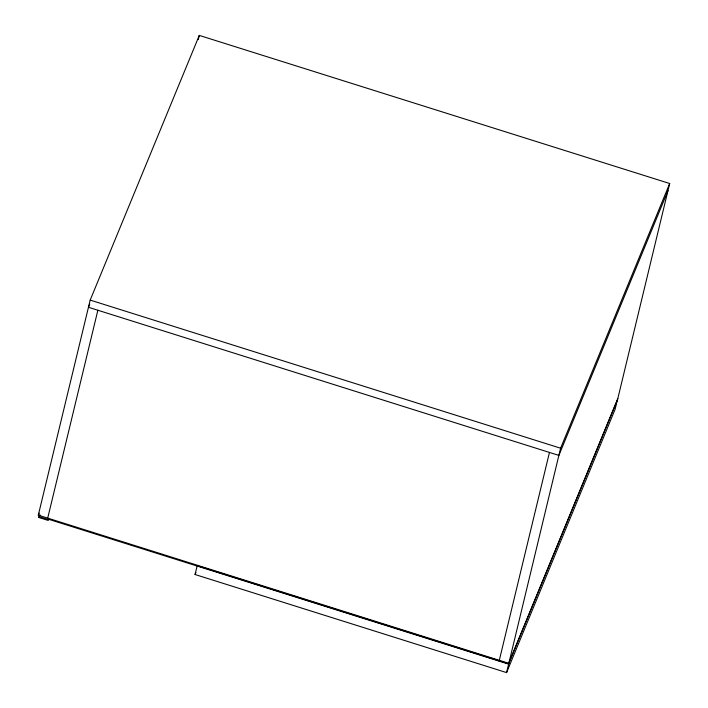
<?xml version="1.0" encoding="UTF-8"?>
<svg xmlns="http://www.w3.org/2000/svg" width="708" height="708" viewBox="0 0 708 708"><rect width="100%" height="100%" fill="white"/><g stroke="black" fill="none" stroke-linecap="round" stroke-linejoin="round"><path stroke-width="1.06" d="M617.81 398.595L508.716 663.281L38.303 515.167L90.19 300.086L199.284 35.4L669.697 183.522L617.615 399.392L508.521 664.086L47.516 518.929L97.863 310.246M39.055 516.69L48.463 519.654L48.277 520.46L38.869 517.495L39.905 514.645M198.293 39.515L199.284 35.4M617.243 400.471L615.119 409.268L506.583 672.6L195.063 574.515L197.187 565.719M499.113 661.122L549.461 452.439M506.583 672.6L560.603 448.208L669.697 183.522M89.721 304.219L88.456 307.281L558.869 455.403L667.963 190.718M38.303 515.167L39.144 513.123M38.869 517.495L39.71 515.451M195.063 574.515L195.904 572.471M90.19 300.086L560.603 448.208M198.24 566.046L508.698 663.803"/></g></svg>
